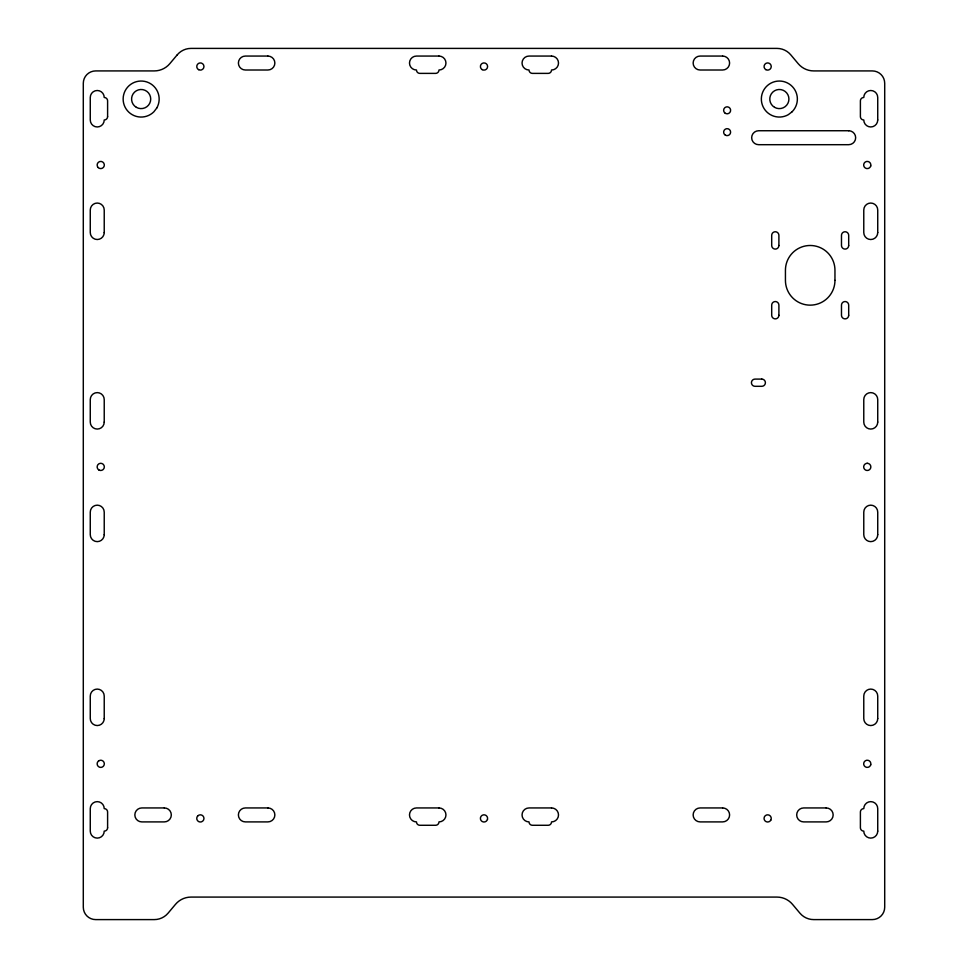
<?xml version="1.0" encoding="UTF-8"?>
<svg xmlns="http://www.w3.org/2000/svg" width="968" height="968" viewBox="0 0 968 968"><rect width="100%" height="100%" fill="white"/><g stroke="black" fill="none" stroke-linecap="round" stroke-linejoin="round"><path stroke-width="1.45" d="M487.485 819.339L487.122 820.211A3.606 3.606 0 0 1 481.048 820.477A3.606 3.606 0 0 1 483.371 814.862A3.606 3.606 0 0 1 487.485 819.339M870.74 165.939L870.377 166.811A3.606 3.606 0 0 1 864.315 167.077A3.606 3.606 0 0 1 866.638 161.462A3.606 3.606 0 0 1 870.74 165.939M870.74 764.756L870.377 765.615A3.606 3.606 0 0 1 864.315 765.882A3.606 3.606 0 0 1 866.638 760.267A3.606 3.606 0 0 1 870.74 764.756M156.743 108.053L153.888 111.78A18.005 18.005 0 0 1 124.231 105.21A18.005 18.005 0 0 1 142.72 81.106A18.005 18.005 0 0 1 156.743 108.053M197.811 815.867L197.23 816.605A3.606 3.606 0 0 0 200.037 822.001A3.606 3.606 0 0 0 203.74 817.173A3.606 3.606 0 0 0 197.811 815.867M770.77 820.211L770.189 820.961A3.606 3.606 0 0 1 764.26 819.642A3.606 3.606 0 0 1 767.963 814.826A3.606 3.606 0 0 1 770.77 820.211M177.229 54.837L169.811 63.67A20.255 20.255 0 0 1 154.287 70.918L95.675 70.918A12.378 12.378 0 0 0 83.296 83.296L83.296 907.222A12.378 12.378 0 0 0 95.675 919.6L154.287 919.6A18.005 18.005 0 0 0 168.081 913.163L175.498 904.33A20.255 20.255 0 0 1 191.023 897.082L776.977 897.082A20.255 20.255 0 0 1 792.502 904.33L799.919 913.163A18.005 18.005 0 0 0 813.713 919.6L872.325 919.6A12.378 12.378 0 0 0 884.704 907.222L884.704 83.296A12.378 12.378 0 0 0 872.325 70.918L813.713 70.918A20.255 20.255 0 0 1 798.189 63.67L790.771 54.837A18.005 18.005 0 0 0 776.977 48.4L191.023 48.4A18.005 18.005 0 0 0 177.229 54.837M792.09 111.78L788.351 114.647A18.005 18.005 0 0 1 761.417 100.624A18.005 18.005 0 0 1 785.508 82.123A18.005 18.005 0 0 1 792.09 111.78M98.942 760.703L98.192 761.271A3.606 3.606 0 0 0 99.51 767.2A3.606 3.606 0 0 0 104.326 763.51A3.606 3.606 0 0 0 98.942 760.703M867.255 463.285L866.324 463.418A3.606 3.606 0 0 0 864.497 469.202A3.606 3.606 0 0 0 870.522 468.415A3.606 3.606 0 0 0 867.255 463.285M267.894 56.059L245.376 56.059A6.982 6.982 0 0 0 238.394 63.029A6.982 6.982 0 0 0 245.376 70.011L267.894 70.011A6.982 6.982 0 0 0 274.864 63.029A6.982 6.982 0 0 0 267.894 56.059M438.976 56.059L416.47 56.059A6.982 6.982 0 0 0 409.488 63.029A6.982 6.982 0 0 0 416.47 70.011A3.376 3.376 0 0 0 419.846 73.386L435.6 73.386A3.376 3.376 0 0 0 438.976 70.011A6.982 6.982 0 0 0 445.958 63.029A6.982 6.982 0 0 0 438.976 56.059M551.53 56.059L529.024 56.059A6.982 6.982 0 0 0 522.042 63.029A6.982 6.982 0 0 0 529.024 70.011A3.376 3.376 0 0 0 532.4 73.386L548.154 73.386A3.376 3.376 0 0 0 551.53 70.011A6.982 6.982 0 0 0 558.512 63.029A6.982 6.982 0 0 0 551.53 56.059M722.624 56.059L700.106 56.059A6.982 6.982 0 0 0 693.136 63.029A6.982 6.982 0 0 0 700.106 70.011L722.624 70.011A6.982 6.982 0 0 0 729.606 63.029A6.982 6.982 0 0 0 722.624 56.059M848.694 130.74L758.646 130.74A6.982 6.982 0 0 0 751.664 137.722A6.982 6.982 0 0 0 758.646 144.692L848.694 144.692A6.982 6.982 0 0 0 855.664 137.722A6.982 6.982 0 0 0 848.694 130.74M761.792 379.093L755.04 379.093A3.606 3.606 0 0 0 751.434 382.699A3.606 3.606 0 0 0 755.04 386.305L761.792 386.305A3.606 3.606 0 0 0 765.398 382.699A3.606 3.606 0 0 0 761.792 379.093M164.33 807.941L141.824 807.941A6.982 6.982 0 0 0 134.842 814.923A6.982 6.982 0 0 0 141.824 821.905L164.33 821.905A6.982 6.982 0 0 0 171.312 814.923A6.982 6.982 0 0 0 164.33 807.941M267.894 807.941L245.376 807.941A6.982 6.982 0 0 0 238.394 814.923A6.982 6.982 0 0 0 245.376 821.905L267.894 821.905A6.982 6.982 0 0 0 274.864 814.923A6.982 6.982 0 0 0 267.894 807.941M438.976 807.941L416.47 807.941A6.982 6.982 0 0 0 409.488 814.923A6.982 6.982 0 0 0 416.47 821.905A3.376 3.376 0 0 0 419.846 825.28L435.6 825.28A3.376 3.376 0 0 0 438.976 821.905A6.982 6.982 0 0 0 445.958 814.923A6.982 6.982 0 0 0 438.976 807.941M551.53 807.941L529.024 807.941A6.982 6.982 0 0 0 522.042 814.923A6.982 6.982 0 0 0 529.024 821.905A3.376 3.376 0 0 0 532.4 825.28L548.154 825.28A3.376 3.376 0 0 0 551.53 821.905A6.982 6.982 0 0 0 558.512 814.923A6.982 6.982 0 0 0 551.53 807.941M722.624 807.941L700.106 807.941A6.982 6.982 0 0 0 693.136 814.923A6.982 6.982 0 0 0 700.106 821.905L722.624 821.905A6.982 6.982 0 0 0 729.606 814.923A6.982 6.982 0 0 0 722.624 807.941M826.176 807.941L803.67 807.941A6.982 6.982 0 0 0 796.688 814.923A6.982 6.982 0 0 0 803.67 821.905L826.176 821.905A6.982 6.982 0 0 0 833.158 814.923A6.982 6.982 0 0 0 826.176 807.941M877.734 119.984L877.734 97.478A6.982 6.982 0 0 0 870.752 90.496A6.982 6.982 0 0 0 863.771 97.478A3.376 3.376 0 0 0 860.395 100.853L860.395 116.608A3.376 3.376 0 0 0 863.771 119.984A6.982 6.982 0 0 0 870.752 126.965A6.982 6.982 0 0 0 877.734 119.984M877.734 232.55L877.734 210.032A6.982 6.982 0 0 0 870.752 203.05A6.982 6.982 0 0 0 863.771 210.032L863.771 232.55A6.982 6.982 0 0 0 870.752 239.519A6.982 6.982 0 0 0 877.734 232.55M877.734 422.096L877.734 399.578A6.982 6.982 0 0 0 870.752 392.609A6.982 6.982 0 0 0 863.771 399.578L863.771 422.096A6.982 6.982 0 0 0 870.752 429.066A6.982 6.982 0 0 0 877.734 422.096M877.734 534.651L877.734 512.145A6.982 6.982 0 0 0 870.752 505.163A6.982 6.982 0 0 0 863.771 512.145L863.771 534.651A6.982 6.982 0 0 0 870.752 541.632A6.982 6.982 0 0 0 877.734 534.651M877.734 718.571L877.734 696.065A6.982 6.982 0 0 0 870.752 689.083A6.982 6.982 0 0 0 863.771 696.065L863.771 718.571A6.982 6.982 0 0 0 870.752 725.552A6.982 6.982 0 0 0 877.734 718.571M877.734 831.125L877.734 808.619A6.982 6.982 0 0 0 870.752 801.637A6.982 6.982 0 0 0 863.771 808.619A3.376 3.376 0 0 0 860.395 811.995L860.395 827.749A3.376 3.376 0 0 0 863.771 831.125A6.982 6.982 0 0 0 870.752 838.106A6.982 6.982 0 0 0 877.734 831.125M848.694 245.485L848.694 235.357A3.606 3.606 0 0 0 845.088 231.751A3.606 3.606 0 0 0 841.482 235.357L841.482 245.485A3.606 3.606 0 0 0 845.088 249.091A3.606 3.606 0 0 0 848.694 245.485M848.694 315.278L848.694 305.15A3.606 3.606 0 0 0 845.088 301.544A3.606 3.606 0 0 0 841.482 305.15L841.482 315.278A3.606 3.606 0 0 0 845.088 318.871A3.606 3.606 0 0 0 848.694 315.278M834.96 280.381L834.96 270.253A24.769 24.769 0 0 0 810.192 245.485A24.769 24.769 0 0 0 785.435 270.253L785.435 280.381A24.769 24.769 0 0 0 810.192 305.15A24.769 24.769 0 0 0 834.96 280.381M778.901 245.485L778.901 235.357A3.606 3.606 0 0 0 775.295 231.751A3.606 3.606 0 0 0 771.702 235.357L771.702 245.485A3.606 3.606 0 0 0 775.295 249.091A3.606 3.606 0 0 0 778.901 245.485M778.901 315.278L778.901 305.15A3.606 3.606 0 0 0 775.295 301.544A3.606 3.606 0 0 0 771.702 305.15L771.702 315.278A3.606 3.606 0 0 0 775.295 318.871A3.606 3.606 0 0 0 778.901 315.278M107.605 116.608L107.605 100.853A3.376 3.376 0 0 0 104.229 97.478A6.982 6.982 0 0 0 97.248 90.496A6.982 6.982 0 0 0 90.266 97.478L90.266 119.984A6.982 6.982 0 0 0 97.248 126.965A6.982 6.982 0 0 0 104.229 119.984A3.376 3.376 0 0 0 107.605 116.608M107.605 827.749L107.605 811.995A3.376 3.376 0 0 0 104.229 808.619A6.982 6.982 0 0 0 97.248 801.637A6.982 6.982 0 0 0 90.266 808.619L90.266 831.125A6.982 6.982 0 0 0 97.248 838.106A6.982 6.982 0 0 0 104.229 831.125A3.376 3.376 0 0 0 107.605 827.749M104.229 232.55L104.229 210.032A6.982 6.982 0 0 0 97.248 203.05A6.982 6.982 0 0 0 90.266 210.032L90.266 232.55A6.982 6.982 0 0 0 97.248 239.519A6.982 6.982 0 0 0 104.229 232.55M104.229 422.096L104.229 399.578A6.982 6.982 0 0 0 97.248 392.609A6.982 6.982 0 0 0 90.266 399.578L90.266 422.096A6.982 6.982 0 0 0 97.248 429.066A6.982 6.982 0 0 0 104.229 422.096M104.229 534.651L104.229 512.145A6.982 6.982 0 0 0 97.248 505.163A6.982 6.982 0 0 0 90.266 512.145L90.266 534.651A6.982 6.982 0 0 0 97.248 541.632A6.982 6.982 0 0 0 104.229 534.651M104.229 718.571L104.229 696.065A6.982 6.982 0 0 0 97.248 689.083A6.982 6.982 0 0 0 90.266 696.065L90.266 718.571A6.982 6.982 0 0 0 97.248 725.552A6.982 6.982 0 0 0 104.229 718.571M482.197 69.635A3.606 3.606 0 0 0 487.606 66.526A3.606 3.606 0 0 0 482.197 63.404A3.606 3.606 0 0 0 482.197 69.635M98.942 470.012A3.606 3.606 0 0 0 104.338 466.891A3.606 3.606 0 0 0 98.942 463.769A3.606 3.606 0 0 0 98.942 470.012M98.192 167.561A3.606 3.606 0 0 0 104.217 165.939A3.606 3.606 0 0 0 99.813 161.535A3.606 3.606 0 0 0 98.192 167.561M198.549 69.635A3.606 3.606 0 0 0 203.958 66.526A3.606 3.606 0 0 0 198.549 63.404A3.606 3.606 0 0 0 198.549 69.635M765.845 69.635A3.606 3.606 0 0 0 771.254 66.526A3.606 3.606 0 0 0 765.845 63.404A3.606 3.606 0 0 0 765.845 69.635M724.657 112.772A3.485 3.485 0 0 0 730.501 111.211A3.485 3.485 0 0 0 726.218 106.94A3.485 3.485 0 0 0 724.657 112.772M725.383 135.169A3.485 3.485 0 0 0 730.61 132.144A3.485 3.485 0 0 0 725.383 129.119A3.485 3.485 0 0 0 725.383 135.169M774.569 107.339A9.571 9.571 0 0 0 788.92 99.051A9.571 9.571 0 0 0 774.569 90.762A9.571 9.571 0 0 0 774.569 107.339M136.367 107.339A9.571 9.571 0 0 0 150.718 99.051A9.571 9.571 0 0 0 136.367 90.762A9.571 9.571 0 0 0 136.367 107.339"/></g></svg>
